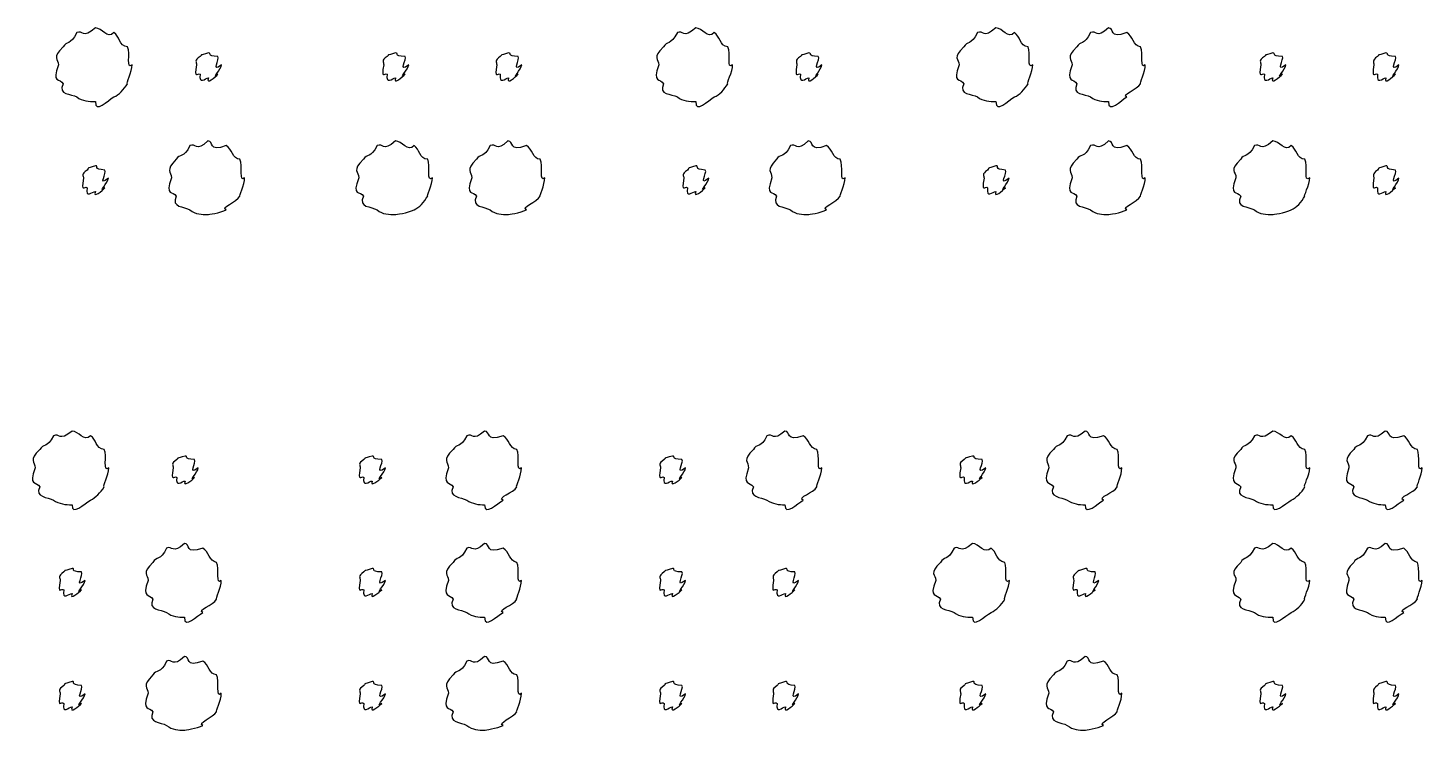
# Model space of a CAD drawing. Header units: millimetres. Extents: x -178 to -32, y 41 to 266.
# Drawn here: x -44.96 to -32.04, y 177.4 to 183.91 of the extents above; entities that cross this region are included whole.
import ezdxf

# ---------------------------------------------------------------- set-up
doc = ezdxf.new("R2010")
doc.units = ezdxf.units.MM
doc.layers.get('0').update_dxf_attribs({"linetype": 'CONTINUOUS'})

msp = doc.modelspace()

# ---------------------------------------------------------------- linework, layer by layer
at = {"color": 0}
for p, q in [((-44.3364, 183.908), (-44.3364, 183.908)), ((-38.772, 183.908), (-38.772, 183.908)), ((-35.9897, 183.908), (-35.9897, 183.908)), ((-34.948, 183.908), (-34.948, 183.908)), ((-43.2894, 183.676), (-43.2894, 183.676)), ((-41.5544, 183.676), (-41.5544, 183.676)), ((-40.507, 183.676), (-40.507, 183.676)), ((-37.7246, 183.676), (-37.7246, 183.676)), ((-33.4239, 183.676), (-33.4239, 183.676)), ((-32.3766, 183.676), (-32.3766, 183.676)), ((-43.2947, 182.86), (-43.2947, 182.86)), ((-41.5544, 182.86), (-41.5544, 182.86)), ((-40.5126, 182.86), (-40.5126, 182.86)), ((-37.7303, 182.86), (-37.7303, 182.86)), ((-34.948, 182.86), (-34.948, 182.86)), ((-33.4239, 182.86), (-33.4239, 182.86)), ((-44.3364, 182.629), (-44.3364, 182.629)), ((-38.772, 182.629), (-38.772, 182.629)), ((-35.9897, 182.629), (-35.9897, 182.629)), ((-32.3766, 182.629), (-32.3766, 182.629)), ((-44.553, 180.169), (-44.553, 180.169)), ((-40.7289, 180.169), (-40.7289, 180.169)), ((-37.9465, 180.169), (-37.9465, 180.169)), ((-35.1644, 180.169), (-35.1644, 180.169)), ((-33.4239, 180.169), (-33.4239, 180.169)), ((-32.3821, 180.169), (-32.3821, 180.169)), ((-43.5056, 179.937), (-43.5056, 179.937)), ((-41.7707, 179.937), (-41.7707, 179.937)), ((-38.9883, 179.937), (-38.9883, 179.937)), ((-36.2063, 179.937), (-36.2063, 179.937)), ((-43.5113, 179.127), (-43.5113, 179.127)), ((-40.7289, 179.127), (-40.7289, 179.127)), ((-36.2063, 179.127), (-36.2063, 179.127)), ((-33.4239, 179.127), (-33.4239, 179.127)), ((-32.3821, 179.127), (-32.3821, 179.127)), ((-44.553, 178.895), (-44.553, 178.895)), ((-41.7707, 178.895), (-41.7707, 178.895)), ((-38.9883, 178.895), (-38.9883, 178.895)), ((-37.9413, 178.895), (-37.9413, 178.895)), ((-35.1588, 178.895), (-35.1588, 178.895)), ((-43.5113, 178.08), (-43.5113, 178.08)), ((-40.7289, 178.08), (-40.7289, 178.08)), ((-35.1644, 178.08), (-35.1644, 178.08)), ((-44.553, 177.848), (-44.553, 177.848)), ((-41.7707, 177.848), (-41.7707, 177.848)), ((-38.9883, 177.848), (-38.9883, 177.848)), ((-37.9413, 177.848), (-37.9413, 177.848)), ((-36.2063, 177.848), (-36.2063, 177.848)), ((-33.4239, 177.848), (-33.4239, 177.848)), ((-32.3766, 177.848), (-32.3766, 177.848))]:
    msp.add_line(p, q, dxfattribs=at)
for points in [[(-44.3364, 183.908), (-44.4592, 183.8), (-44.4525, 183.892), (-44.5075, 183.864)], [(-44.1657, 183.864), (-44.2235, 183.8), (-44.2771, 183.908), (-44.3364, 183.908)], [(-38.772, 183.908), (-38.8948, 183.8), (-38.8878, 183.892), (-38.9428, 183.864)], [(-38.6013, 183.864), (-38.6592, 183.8), (-38.7128, 183.908), (-38.772, 183.908)], [(-35.9897, 183.908), (-36.1124, 183.8), (-36.1054, 183.892), (-36.1608, 183.864)], [(-35.8189, 183.864), (-35.8768, 183.8), (-35.9304, 183.908), (-35.9897, 183.908)], [(-34.948, 183.908), (-35.061, 183.8), (-35.0582, 183.892), (-35.1133, 183.864)], [(-34.7771, 183.864), (-34.948, 183.8), (-34.8887, 183.908), (-34.948, 183.908)], [(-44.5075, 183.864), (-44.5696, 183.742), (-44.6038, 183.789), (-44.6342, 183.731)], [(-44.039, 183.731), (-44.1173, 183.742), (-44.1134, 183.833), (-44.1657, 183.864)], [(-38.9428, 183.864), (-39.0049, 183.742), (-39.0394, 183.789), (-39.0698, 183.731)], [(-38.4743, 183.731), (-38.553, 183.742), (-38.5487, 183.833), (-38.6013, 183.864)], [(-36.1608, 183.864), (-36.2225, 183.742), (-36.2571, 183.789), (-36.2874, 183.731)], [(-35.6923, 183.731), (-35.7706, 183.742), (-35.7664, 183.833), (-35.8189, 183.864)], [(-35.1133, 183.864), (-35.1712, 183.742), (-35.2098, 183.789), (-35.2401, 183.731)], [(-34.6503, 183.731), (-34.7192, 183.742), (-34.722, 183.833), (-34.7771, 183.864)], [(-44.6342, 183.731), (-44.746, 183.628), (-44.6782, 183.621), (-44.6782, 183.566)], [(-43.9949, 183.566), (-44.0556, 183.511), (-44.0087, 183.676), (-44.039, 183.731)], [(-43.3663, 183.643), (-43.4231, 183.601), (-43.3994, 183.595), (-43.3994, 183.566)], [(-43.2894, 183.676), (-43.379, 183.646), (-43.3444, 183.665), (-43.3663, 183.643)], [(-43.2012, 183.643), (-43.3126, 183.646), (-43.252, 183.676), (-43.2894, 183.676)], [(-43.168, 183.566), (-43.2685, 183.484), (-43.1789, 183.621), (-43.2012, 183.643)], [(-41.6313, 183.643), (-41.692, 183.601), (-41.6645, 183.595), (-41.6645, 183.566)], [(-41.5544, 183.676), (-41.6479, 183.646), (-41.6094, 183.665), (-41.6313, 183.643)], [(-41.4662, 183.643), (-41.5819, 183.646), (-41.517, 183.676), (-41.5544, 183.676)], [(-41.433, 183.566), (-41.5378, 183.484), (-41.444, 183.621), (-41.4662, 183.643)], [(-40.5843, 183.643), (-40.6407, 183.601), (-40.6171, 183.595), (-40.6171, 183.566)], [(-40.507, 183.676), (-40.5966, 183.646), (-40.562, 183.665), (-40.5843, 183.643)], [(-40.4188, 183.643), (-40.5303, 183.646), (-40.47, 183.676), (-40.507, 183.676)], [(-40.3856, 183.566), (-40.4862, 183.484), (-40.3966, 183.621), (-40.4188, 183.643)], [(-39.0698, 183.731), (-39.1813, 183.628), (-39.1139, 183.621), (-39.1139, 183.566)], [(-38.4302, 183.566), (-38.4909, 183.511), (-38.444, 183.676), (-38.4743, 183.731)], [(-37.8019, 183.643), (-37.8583, 183.601), (-37.8351, 183.595), (-37.8351, 183.566)], [(-37.7246, 183.676), (-37.8143, 183.646), (-37.78, 183.665), (-37.8019, 183.643)], [(-37.6364, 183.643), (-37.7483, 183.646), (-37.6876, 183.676), (-37.7246, 183.676)], [(-37.6036, 183.566), (-37.7042, 183.484), (-37.6146, 183.621), (-37.6364, 183.643)], [(-36.2874, 183.731), (-36.3989, 183.628), (-36.3315, 183.621), (-36.3315, 183.566)], [(-35.6482, 183.566), (-35.7085, 183.511), (-35.662, 183.676), (-35.6923, 183.731)], [(-35.2401, 183.731), (-35.3476, 183.628), (-35.2841, 183.621), (-35.2841, 183.566)], [(-34.6062, 183.566), (-34.6614, 183.511), (-34.62, 183.676), (-34.6503, 183.731)], [(-33.501, 183.643), (-33.5617, 183.601), (-33.5341, 183.595), (-33.5341, 183.566)], [(-33.4239, 183.676), (-33.5176, 183.646), (-33.479, 183.665), (-33.501, 183.643)], [(-33.3357, 183.643), (-33.4514, 183.646), (-33.3867, 183.676), (-33.4239, 183.676)], [(-33.3026, 183.566), (-33.4073, 183.484), (-33.3137, 183.621), (-33.3357, 183.643)], [(-32.4538, 183.643), (-32.5102, 183.601), (-32.4868, 183.595), (-32.4868, 183.566)], [(-32.3766, 183.676), (-32.4661, 183.646), (-32.4317, 183.665), (-32.4538, 183.643)], [(-32.2884, 183.643), (-32.4, 183.646), (-32.3394, 183.676), (-32.3766, 183.676)], [(-32.2553, 183.566), (-32.3559, 183.484), (-32.2663, 183.621), (-32.2884, 183.643)], [(-44.6782, 183.566), (-44.746, 183.392), (-44.6631, 183.444), (-44.6342, 183.389)], [(-44.039, 183.389), (-44.0556, 183.392), (-43.9949, 183.502), (-43.9949, 183.566)], [(-43.3994, 183.566), (-43.4231, 183.418), (-43.3885, 183.499), (-43.3663, 183.478)], [(-43.2012, 183.478), (-43.2685, 183.418), (-43.168, 183.528), (-43.168, 183.566)], [(-41.6645, 183.566), (-41.692, 183.418), (-41.6535, 183.499), (-41.6313, 183.478)], [(-41.4662, 183.478), (-41.5378, 183.418), (-41.433, 183.528), (-41.433, 183.566)], [(-40.6171, 183.566), (-40.6407, 183.418), (-40.6061, 183.499), (-40.5843, 183.478)], [(-40.4188, 183.478), (-40.4862, 183.418), (-40.3856, 183.528), (-40.3856, 183.566)], [(-39.1139, 183.566), (-39.1813, 183.392), (-39.0987, 183.444), (-39.0698, 183.389)], [(-38.4743, 183.389), (-38.4909, 183.392), (-38.4302, 183.502), (-38.4302, 183.566)], [(-37.8351, 183.566), (-37.8583, 183.418), (-37.8241, 183.499), (-37.8019, 183.478)], [(-37.6364, 183.478), (-37.7042, 183.418), (-37.6036, 183.528), (-37.6036, 183.566)], [(-36.3315, 183.566), (-36.3989, 183.392), (-36.3164, 183.444), (-36.2874, 183.389)], [(-35.6923, 183.389), (-35.7085, 183.392), (-35.6482, 183.502), (-35.6482, 183.566)], [(-35.2841, 183.566), (-35.3476, 183.392), (-35.2691, 183.444), (-35.2401, 183.389)], [(-34.6503, 183.389), (-34.6614, 183.392), (-34.6062, 183.502), (-34.6062, 183.566)], [(-33.5341, 183.566), (-33.5617, 183.418), (-33.5231, 183.499), (-33.501, 183.478)], [(-33.3357, 183.478), (-33.4073, 183.418), (-33.3026, 183.528), (-33.3026, 183.566)], [(-32.4868, 183.566), (-32.5102, 183.418), (-32.4758, 183.499), (-32.4538, 183.478)], [(-32.2884, 183.478), (-32.3559, 183.418), (-32.2553, 183.528), (-32.2553, 183.566)], [(-44.6342, 183.389), (-44.6867, 183.286), (-44.5625, 183.297), (-44.5075, 183.268)], [(-44.1657, 183.268), (-44.1173, 183.286), (-44.0718, 183.337), (-44.039, 183.389)], [(-43.3663, 183.478), (-43.379, 183.374), (-43.3183, 183.444), (-43.2894, 183.444)], [(-43.2894, 183.444), (-43.3126, 183.374), (-43.223, 183.455), (-43.2012, 183.478)], [(-41.6313, 183.478), (-41.6479, 183.374), (-41.5833, 183.444), (-41.5544, 183.444)], [(-41.5544, 183.444), (-41.5819, 183.374), (-41.4881, 183.455), (-41.4662, 183.478)], [(-40.5843, 183.478), (-40.5966, 183.374), (-40.5359, 183.444), (-40.507, 183.444)], [(-40.507, 183.444), (-40.5303, 183.374), (-40.4407, 183.455), (-40.4188, 183.478)], [(-39.0698, 183.389), (-39.122, 183.286), (-38.9982, 183.297), (-38.9428, 183.268)], [(-38.6013, 183.268), (-38.553, 183.286), (-38.5075, 183.337), (-38.4743, 183.389)], [(-37.8019, 183.478), (-37.8143, 183.374), (-37.7536, 183.444), (-37.7246, 183.444)], [(-37.7246, 183.444), (-37.7483, 183.374), (-37.6587, 183.455), (-37.6364, 183.478)], [(-36.2874, 183.389), (-36.3396, 183.286), (-36.2158, 183.297), (-36.1608, 183.268)], [(-35.8189, 183.268), (-35.7706, 183.286), (-35.7251, 183.337), (-35.6923, 183.389)], [(-35.2401, 183.389), (-35.2898, 183.286), (-35.1685, 183.297), (-35.1133, 183.268)], [(-34.7771, 183.268), (-34.8378, 183.286), (-34.6793, 183.337), (-34.6503, 183.389)], [(-33.501, 183.478), (-33.5176, 183.374), (-33.4528, 183.444), (-33.4239, 183.444)], [(-33.4239, 183.444), (-33.4514, 183.374), (-33.3578, 183.455), (-33.3357, 183.478)], [(-32.4538, 183.478), (-32.4661, 183.374), (-32.4055, 183.444), (-32.3766, 183.444)], [(-32.3766, 183.444), (-32.4, 183.374), (-32.3104, 183.455), (-32.2884, 183.478)], [(-44.5075, 183.268), (-44.4592, 183.227), (-44.3946, 183.224), (-44.3364, 183.224)], [(-44.3364, 183.224), (-44.3421, 183.11), (-44.2207, 183.238), (-44.1657, 183.268)], [(-38.9428, 183.268), (-38.8948, 183.227), (-38.8299, 183.224), (-38.772, 183.224)], [(-38.772, 183.224), (-38.7777, 183.11), (-38.6563, 183.238), (-38.6013, 183.268)], [(-36.1608, 183.268), (-36.1124, 183.227), (-36.0475, 183.224), (-35.9897, 183.224)], [(-35.9897, 183.224), (-35.9953, 183.11), (-35.874, 183.238), (-35.8189, 183.268)], [(-35.1133, 183.268), (-35.061, 183.227), (-35.0031, 183.224), (-34.948, 183.224)], [(-34.948, 183.224), (-34.948, 183.11), (-34.8323, 183.238), (-34.7771, 183.268)], [(-43.2947, 182.86), (-43.4079, 182.75), (-43.4051, 182.845), (-43.4601, 182.816)], [(-43.1239, 182.816), (-43.2947, 182.75), (-43.2354, 182.86), (-43.2947, 182.86)], [(-41.5544, 182.86), (-41.6768, 182.75), (-41.6701, 182.845), (-41.7251, 182.816)], [(-41.3833, 182.816), (-41.4412, 182.75), (-41.4951, 182.86), (-41.5544, 182.86)], [(-40.5126, 182.86), (-40.6255, 182.75), (-40.6227, 182.845), (-40.6777, 182.816)], [(-40.3415, 182.816), (-40.5126, 182.75), (-40.4534, 182.86), (-40.5126, 182.86)], [(-37.7303, 182.86), (-37.8432, 182.75), (-37.8404, 182.845), (-37.8957, 182.816)], [(-37.5595, 182.816), (-37.7303, 182.75), (-37.671, 182.86), (-37.7303, 182.86)], [(-34.948, 182.86), (-35.061, 182.75), (-35.0582, 182.845), (-35.1133, 182.816)], [(-34.7771, 182.816), (-34.948, 182.75), (-34.8887, 182.86), (-34.948, 182.86)], [(-33.4239, 182.86), (-33.5465, 182.75), (-33.5396, 182.845), (-33.5947, 182.816)], [(-33.253, 182.816), (-33.3109, 182.75), (-33.3646, 182.86), (-33.4239, 182.86)], [(-43.4601, 182.816), (-43.518, 182.691), (-43.5568, 182.745), (-43.5868, 182.689)], [(-42.9973, 182.689), (-43.0661, 182.691), (-43.0689, 182.786), (-43.1239, 182.816)], [(-41.7251, 182.816), (-41.7872, 182.691), (-41.8218, 182.745), (-41.8518, 182.689)], [(-41.2567, 182.689), (-41.3353, 182.691), (-41.3311, 182.786), (-41.3833, 182.816)], [(-40.6777, 182.816), (-40.7356, 182.691), (-40.7744, 182.745), (-40.8047, 182.689)], [(-40.2149, 182.689), (-40.2837, 182.691), (-40.2865, 182.786), (-40.3415, 182.816)], [(-37.8957, 182.816), (-37.9536, 182.691), (-37.9921, 182.745), (-38.0224, 182.689)], [(-37.4325, 182.689), (-37.5013, 182.691), (-37.5042, 182.786), (-37.5595, 182.816)], [(-35.1133, 182.816), (-35.1712, 182.691), (-35.2098, 182.745), (-35.2401, 182.689)], [(-34.6503, 182.689), (-34.7192, 182.691), (-34.722, 182.786), (-34.7771, 182.816)], [(-33.5947, 182.816), (-33.6568, 182.691), (-33.6912, 182.745), (-33.7215, 182.689)], [(-33.1262, 182.689), (-33.2048, 182.691), (-33.2007, 182.786), (-33.253, 182.816)], [(-44.4137, 182.59), (-44.4743, 182.547), (-44.4468, 182.542), (-44.4468, 182.513)], [(-44.3364, 182.629), (-44.4302, 182.596), (-44.3918, 182.615), (-44.4137, 182.59)], [(-44.2482, 182.59), (-44.3643, 182.596), (-44.2994, 182.629), (-44.3364, 182.629)], [(-44.2154, 182.513), (-44.3202, 182.43), (-44.2263, 182.568), (-44.2482, 182.59)], [(-43.5868, 182.689), (-43.6944, 182.581), (-43.6309, 182.576), (-43.6309, 182.518)], [(-42.9532, 182.518), (-43.0082, 182.463), (-42.9669, 182.634), (-42.9973, 182.689)], [(-41.8518, 182.689), (-41.9636, 182.581), (-41.8959, 182.576), (-41.8959, 182.518)], [(-41.2126, 182.518), (-41.2732, 182.463), (-41.2263, 182.634), (-41.2567, 182.689)], [(-40.8047, 182.689), (-40.912, 182.581), (-40.8488, 182.576), (-40.8488, 182.518)], [(-40.1708, 182.518), (-40.2258, 182.463), (-40.1846, 182.634), (-40.2149, 182.689)], [(-38.8493, 182.59), (-38.91, 182.547), (-38.8825, 182.542), (-38.8825, 182.513)], [(-38.772, 182.629), (-38.8659, 182.596), (-38.8271, 182.615), (-38.8493, 182.59)], [(-38.6838, 182.59), (-38.7996, 182.596), (-38.735, 182.629), (-38.772, 182.629)], [(-38.6507, 182.513), (-38.7555, 182.43), (-38.662, 182.568), (-38.6838, 182.59)], [(-38.0224, 182.689), (-38.13, 182.581), (-38.0665, 182.576), (-38.0665, 182.518)], [(-37.3884, 182.518), (-37.4435, 182.463), (-37.4022, 182.634), (-37.4325, 182.689)], [(-36.0669, 182.59), (-36.1276, 182.547), (-36.1001, 182.542), (-36.1001, 182.513)], [(-35.9897, 182.629), (-36.0835, 182.596), (-36.0451, 182.615), (-36.0669, 182.59)], [(-35.9015, 182.59), (-36.0172, 182.596), (-35.9526, 182.629), (-35.9897, 182.629)], [(-35.8687, 182.513), (-35.9731, 182.43), (-35.8796, 182.568), (-35.9015, 182.59)], [(-35.2401, 182.689), (-35.3476, 182.581), (-35.2841, 182.576), (-35.2841, 182.518)], [(-34.6062, 182.518), (-34.6614, 182.463), (-34.62, 182.634), (-34.6503, 182.689)], [(-33.7215, 182.689), (-33.8332, 182.581), (-33.7656, 182.576), (-33.7656, 182.518)], [(-33.0821, 182.518), (-33.1428, 182.463), (-33.0959, 182.634), (-33.1262, 182.689)], [(-32.4538, 182.59), (-32.5102, 182.547), (-32.4868, 182.542), (-32.4868, 182.513)], [(-32.3766, 182.629), (-32.4661, 182.596), (-32.4317, 182.615), (-32.4538, 182.59)], [(-32.2884, 182.59), (-32.4, 182.596), (-32.3394, 182.629), (-32.3766, 182.629)], [(-32.2553, 182.513), (-32.3559, 182.43), (-32.2663, 182.568), (-32.2884, 182.59)], [(-44.4468, 182.513), (-44.4743, 182.367), (-44.4359, 182.45), (-44.4137, 182.425)], [(-44.2482, 182.425), (-44.3202, 182.367), (-44.2154, 182.48), (-44.2154, 182.513)], [(-43.6309, 182.518), (-43.6944, 182.342), (-43.6157, 182.398), (-43.5868, 182.348)], [(-42.9973, 182.348), (-43.0082, 182.342), (-42.9532, 182.455), (-42.9532, 182.518)], [(-41.8959, 182.518), (-41.9636, 182.342), (-41.8811, 182.398), (-41.8518, 182.348)], [(-41.2567, 182.348), (-41.2732, 182.342), (-41.2126, 182.455), (-41.2126, 182.518)], [(-40.8488, 182.518), (-40.912, 182.342), (-40.8337, 182.398), (-40.8047, 182.348)], [(-40.2149, 182.348), (-40.2258, 182.342), (-40.1708, 182.455), (-40.1708, 182.518)], [(-38.8825, 182.513), (-38.91, 182.367), (-38.8712, 182.45), (-38.8493, 182.425)], [(-38.6838, 182.425), (-38.7555, 182.367), (-38.6507, 182.48), (-38.6507, 182.513)], [(-38.0665, 182.518), (-38.13, 182.342), (-38.0513, 182.398), (-38.0224, 182.348)], [(-37.4325, 182.348), (-37.4435, 182.342), (-37.3884, 182.455), (-37.3884, 182.518)], [(-36.1001, 182.513), (-36.1276, 182.367), (-36.0892, 182.45), (-36.0669, 182.425)], [(-35.9015, 182.425), (-35.9731, 182.367), (-35.8687, 182.48), (-35.8687, 182.513)], [(-35.2841, 182.518), (-35.3476, 182.342), (-35.2691, 182.398), (-35.2401, 182.348)], [(-34.6503, 182.348), (-34.6614, 182.342), (-34.6062, 182.455), (-34.6062, 182.518)], [(-33.7656, 182.518), (-33.8332, 182.342), (-33.7505, 182.398), (-33.7215, 182.348)], [(-33.1262, 182.348), (-33.1428, 182.342), (-33.0821, 182.455), (-33.0821, 182.518)], [(-32.4868, 182.513), (-32.5102, 182.367), (-32.4758, 182.45), (-32.4538, 182.425)], [(-32.2884, 182.425), (-32.3559, 182.367), (-32.2553, 182.48), (-32.2553, 182.513)], [(-44.4137, 182.425), (-44.4302, 182.32), (-44.3653, 182.392), (-44.3364, 182.392)], [(-44.3364, 182.392), (-44.3643, 182.32), (-44.2704, 182.403), (-44.2482, 182.425)], [(-43.5868, 182.348), (-43.6365, 182.239), (-43.5151, 182.254), (-43.4601, 182.221)], [(-43.1239, 182.221), (-43.1846, 182.239), (-43.0262, 182.295), (-42.9973, 182.348)], [(-41.8518, 182.348), (-41.9044, 182.239), (-41.7802, 182.254), (-41.7251, 182.221)], [(-41.3833, 182.221), (-41.3353, 182.239), (-41.2898, 182.295), (-41.2567, 182.348)], [(-40.8047, 182.348), (-40.8541, 182.239), (-40.7331, 182.254), (-40.6777, 182.221)], [(-40.3415, 182.221), (-40.4022, 182.239), (-40.2438, 182.295), (-40.2149, 182.348)], [(-38.8493, 182.425), (-38.8659, 182.32), (-38.801, 182.392), (-38.772, 182.392)], [(-38.772, 182.392), (-38.7996, 182.32), (-38.7061, 182.403), (-38.6838, 182.425)], [(-38.0224, 182.348), (-38.0721, 182.239), (-37.9508, 182.254), (-37.8957, 182.221)], [(-37.5595, 182.221), (-37.6199, 182.239), (-37.4615, 182.295), (-37.4325, 182.348)], [(-36.0669, 182.425), (-36.0835, 182.32), (-36.0186, 182.392), (-35.9897, 182.392)], [(-35.9897, 182.392), (-36.0172, 182.32), (-35.9237, 182.403), (-35.9015, 182.425)], [(-35.2401, 182.348), (-35.2898, 182.239), (-35.1685, 182.254), (-35.1133, 182.221)], [(-34.7771, 182.221), (-34.8378, 182.239), (-34.6793, 182.295), (-34.6503, 182.348)], [(-33.7215, 182.348), (-33.7739, 182.239), (-33.6499, 182.254), (-33.5947, 182.221)], [(-33.253, 182.221), (-33.2048, 182.239), (-33.1593, 182.295), (-33.1262, 182.348)], [(-32.4538, 182.425), (-32.4661, 182.32), (-32.4055, 182.392), (-32.3766, 182.392)], [(-32.3766, 182.392), (-32.4, 182.32), (-32.3104, 182.403), (-32.2884, 182.425)], [(-43.4601, 182.221), (-43.4079, 182.177), (-43.35, 182.177), (-43.2947, 182.177)], [(-43.2947, 182.177), (-43.2947, 182.177), (-43.1789, 182.19), (-43.1239, 182.221)], [(-41.7251, 182.221), (-41.6768, 182.177), (-41.6123, 182.177), (-41.5544, 182.177)], [(-41.5544, 182.177), (-41.5597, 182.177), (-41.4387, 182.19), (-41.3833, 182.221)], [(-40.6777, 182.221), (-40.6255, 182.177), (-40.5677, 182.177), (-40.5126, 182.177)], [(-40.5126, 182.177), (-40.5126, 182.177), (-40.3966, 182.19), (-40.3415, 182.221)], [(-37.8957, 182.221), (-37.8432, 182.177), (-37.7853, 182.177), (-37.7303, 182.177)], [(-37.7303, 182.177), (-37.7303, 182.177), (-37.6146, 182.19), (-37.5595, 182.221)], [(-35.1133, 182.221), (-35.061, 182.177), (-35.0031, 182.177), (-34.948, 182.177)], [(-34.948, 182.177), (-34.948, 182.177), (-34.8323, 182.19), (-34.7771, 182.221)], [(-33.5947, 182.221), (-33.5465, 182.177), (-33.4818, 182.177), (-33.4239, 182.177)], [(-33.4239, 182.177), (-33.4294, 182.177), (-33.3081, 182.19), (-33.253, 182.221)], [(-44.553, 180.169), (-44.6754, 180.067), (-44.6687, 180.154), (-44.7238, 180.125)], [(-44.3819, 180.125), (-44.4398, 180.067), (-44.4937, 180.169), (-44.553, 180.169)], [(-40.7289, 180.169), (-40.8418, 180.067), (-40.839, 180.154), (-40.8944, 180.125)], [(-40.5582, 180.125), (-40.7289, 180.067), (-40.6696, 180.169), (-40.7289, 180.169)], [(-37.9465, 180.169), (-38.0594, 180.067), (-38.057, 180.154), (-38.112, 180.125)], [(-37.7758, 180.125), (-37.9465, 180.067), (-37.8873, 180.169), (-37.9465, 180.169)], [(-35.1644, 180.169), (-35.2774, 180.067), (-35.2746, 180.154), (-35.3296, 180.125)], [(-34.9935, 180.125), (-35.1644, 180.067), (-35.1051, 180.169), (-35.1644, 180.169)], [(-33.4239, 180.169), (-33.5465, 180.067), (-33.5396, 180.154), (-33.5947, 180.125)], [(-33.253, 180.125), (-33.3109, 180.067), (-33.3646, 180.169), (-33.4239, 180.169)], [(-32.3821, 180.169), (-32.4951, 180.067), (-32.4923, 180.154), (-32.5475, 180.125)], [(-32.2112, 180.125), (-32.3821, 180.067), (-32.3228, 180.169), (-32.3821, 180.169)], [(-44.7238, 180.125), (-44.7858, 180.009), (-44.8204, 180.053), (-44.8504, 179.998)], [(-44.2553, 179.998), (-44.3339, 180.009), (-44.3297, 180.094), (-44.3819, 180.125)], [(-40.8944, 180.125), (-40.9522, 180.009), (-40.9907, 180.053), (-41.021, 179.998)], [(-40.4312, 179.998), (-40.4999, 180.009), (-40.5028, 180.094), (-40.5582, 180.125)], [(-38.112, 180.125), (-38.1698, 180.009), (-38.2083, 180.053), (-38.2386, 179.998)], [(-37.6488, 179.998), (-37.7179, 180.009), (-37.7208, 180.094), (-37.7758, 180.125)], [(-35.3296, 180.125), (-35.3875, 180.009), (-35.4263, 180.053), (-35.4566, 179.998)], [(-34.8667, 179.998), (-34.9356, 180.009), (-34.9383, 180.094), (-34.9935, 180.125)], [(-33.5947, 180.125), (-33.6568, 180.009), (-33.6912, 180.053), (-33.7215, 179.998)], [(-33.1262, 179.998), (-33.2048, 180.009), (-33.2007, 180.094), (-33.253, 180.125)], [(-32.5475, 180.125), (-32.6053, 180.009), (-32.6439, 180.053), (-32.6742, 179.998)], [(-32.0844, 179.998), (-32.1533, 180.009), (-32.1561, 180.094), (-32.2112, 180.125)], [(-44.8504, 179.998), (-44.9622, 179.899), (-44.8945, 179.885), (-44.8945, 179.827)], [(-44.2112, 179.827), (-44.2718, 179.78), (-44.2249, 179.943), (-44.2553, 179.998)], [(-43.5829, 179.904), (-43.6393, 179.868), (-43.6157, 179.856), (-43.6157, 179.827)], [(-43.5056, 179.937), (-43.5952, 179.912), (-43.5606, 179.926), (-43.5829, 179.904)], [(-43.4174, 179.904), (-43.5289, 179.912), (-43.4686, 179.937), (-43.5056, 179.937)], [(-43.3843, 179.827), (-43.4848, 179.751), (-43.3952, 179.882), (-43.4174, 179.904)], [(-41.8479, 179.904), (-41.9086, 179.868), (-41.8811, 179.856), (-41.8811, 179.827)], [(-41.7707, 179.937), (-41.8645, 179.912), (-41.8257, 179.926), (-41.8479, 179.904)], [(-41.6825, 179.904), (-41.7982, 179.912), (-41.7336, 179.937), (-41.7707, 179.937)], [(-41.6493, 179.827), (-41.7541, 179.751), (-41.6606, 179.882), (-41.6825, 179.904)], [(-41.021, 179.998), (-41.1286, 179.899), (-41.0651, 179.885), (-41.0651, 179.827)], [(-40.3871, 179.827), (-40.4421, 179.78), (-40.4008, 179.943), (-40.4312, 179.998)], [(-39.0656, 179.904), (-39.1262, 179.868), (-39.0987, 179.856), (-39.0987, 179.827)], [(-38.9883, 179.937), (-39.0821, 179.912), (-39.0437, 179.926), (-39.0656, 179.904)], [(-38.9001, 179.904), (-39.0158, 179.912), (-38.9513, 179.937), (-38.9883, 179.937)], [(-38.8673, 179.827), (-38.9717, 179.751), (-38.8782, 179.882), (-38.9001, 179.904)], [(-38.2386, 179.998), (-38.3462, 179.899), (-38.2827, 179.885), (-38.2827, 179.827)], [(-37.6047, 179.827), (-37.6601, 179.78), (-37.6185, 179.943), (-37.6488, 179.998)], [(-36.2832, 179.904), (-36.3439, 179.868), (-36.3164, 179.856), (-36.3164, 179.827)], [(-36.2063, 179.937), (-36.2998, 179.912), (-36.2613, 179.926), (-36.2832, 179.904)], [(-36.1181, 179.904), (-36.2338, 179.912), (-36.1689, 179.937), (-36.2063, 179.937)], [(-36.0849, 179.827), (-36.1897, 179.751), (-36.0959, 179.882), (-36.1181, 179.904)], [(-35.4566, 179.998), (-35.5639, 179.899), (-35.5007, 179.885), (-35.5007, 179.827)], [(-34.8226, 179.827), (-34.8777, 179.78), (-34.8364, 179.943), (-34.8667, 179.998)], [(-33.7215, 179.998), (-33.8332, 179.899), (-33.7656, 179.885), (-33.7656, 179.827)], [(-33.0821, 179.827), (-33.1428, 179.78), (-33.0959, 179.943), (-33.1262, 179.998)], [(-32.6742, 179.998), (-32.7817, 179.899), (-32.7183, 179.885), (-32.7183, 179.827)], [(-32.0403, 179.827), (-32.0954, 179.78), (-32.0541, 179.943), (-32.0844, 179.998)], [(-44.8945, 179.827), (-44.9622, 179.659), (-44.8797, 179.706), (-44.8504, 179.651)], [(-44.2553, 179.651), (-44.2718, 179.659), (-44.2112, 179.764), (-44.2112, 179.827)], [(-43.6157, 179.827), (-43.6393, 179.685), (-43.6047, 179.761), (-43.5829, 179.739)], [(-43.4174, 179.739), (-43.4848, 179.685), (-43.3843, 179.79), (-43.3843, 179.827)], [(-41.8811, 179.827), (-41.9086, 179.685), (-41.8698, 179.761), (-41.8479, 179.739)], [(-41.6825, 179.739), (-41.7541, 179.685), (-41.6493, 179.79), (-41.6493, 179.827)], [(-41.0651, 179.827), (-41.1286, 179.659), (-41.0499, 179.706), (-41.021, 179.651)], [(-40.4312, 179.651), (-40.4421, 179.659), (-40.3871, 179.764), (-40.3871, 179.827)], [(-39.0987, 179.827), (-39.1262, 179.685), (-39.0878, 179.761), (-39.0656, 179.739)], [(-38.9001, 179.739), (-38.9717, 179.685), (-38.8673, 179.79), (-38.8673, 179.827)], [(-38.2827, 179.827), (-38.3462, 179.659), (-38.2676, 179.706), (-38.2386, 179.651)], [(-37.6488, 179.651), (-37.6601, 179.659), (-37.6047, 179.764), (-37.6047, 179.827)], [(-36.3164, 179.827), (-36.3439, 179.685), (-36.3054, 179.761), (-36.2832, 179.739)], [(-36.1181, 179.739), (-36.1897, 179.685), (-36.0849, 179.79), (-36.0849, 179.827)], [(-35.5007, 179.827), (-35.5639, 179.659), (-35.4856, 179.706), (-35.4566, 179.651)], [(-34.8667, 179.651), (-34.8777, 179.659), (-34.8226, 179.764), (-34.8226, 179.827)], [(-33.7656, 179.827), (-33.8332, 179.659), (-33.7505, 179.706), (-33.7215, 179.651)], [(-33.1262, 179.651), (-33.1428, 179.659), (-33.0821, 179.764), (-33.0821, 179.827)], [(-32.7183, 179.827), (-32.7817, 179.659), (-32.7032, 179.706), (-32.6742, 179.651)], [(-32.0844, 179.651), (-32.0954, 179.659), (-32.0403, 179.764), (-32.0403, 179.827)], [(-44.8504, 179.651), (-44.903, 179.553), (-44.7788, 179.558), (-44.7238, 179.529)], [(-44.3819, 179.529), (-44.3339, 179.553), (-44.2884, 179.598), (-44.2553, 179.651)], [(-43.5829, 179.739), (-43.5952, 179.641), (-43.5345, 179.706), (-43.5056, 179.706)], [(-43.5056, 179.706), (-43.5289, 179.641), (-43.4393, 179.717), (-43.4174, 179.739)], [(-41.8479, 179.739), (-41.8645, 179.641), (-41.7996, 179.706), (-41.7707, 179.706)], [(-41.7707, 179.706), (-41.7982, 179.641), (-41.7047, 179.717), (-41.6825, 179.739)], [(-41.021, 179.651), (-41.0707, 179.553), (-40.9494, 179.558), (-40.8944, 179.529)], [(-40.5582, 179.529), (-40.6185, 179.553), (-40.4601, 179.598), (-40.4312, 179.651)], [(-39.0656, 179.739), (-39.0821, 179.641), (-39.0172, 179.706), (-38.9883, 179.706)], [(-38.9883, 179.706), (-39.0158, 179.641), (-38.9223, 179.717), (-38.9001, 179.739)], [(-38.2386, 179.651), (-38.2884, 179.553), (-38.167, 179.558), (-38.112, 179.529)], [(-37.7758, 179.529), (-37.8365, 179.553), (-37.6777, 179.598), (-37.6488, 179.651)], [(-36.2832, 179.739), (-36.2998, 179.641), (-36.2352, 179.706), (-36.2063, 179.706)], [(-36.2063, 179.706), (-36.2338, 179.641), (-36.14, 179.717), (-36.1181, 179.739)], [(-35.4566, 179.651), (-35.506, 179.553), (-35.3847, 179.558), (-35.3296, 179.529)], [(-34.9935, 179.529), (-35.0541, 179.553), (-34.8956, 179.598), (-34.8667, 179.651)], [(-33.7215, 179.651), (-33.7739, 179.553), (-33.6499, 179.558), (-33.5947, 179.529)], [(-33.253, 179.529), (-33.2048, 179.553), (-33.1593, 179.598), (-33.1262, 179.651)], [(-32.6742, 179.651), (-32.7238, 179.553), (-32.6026, 179.558), (-32.5475, 179.529)], [(-32.2112, 179.529), (-32.2718, 179.553), (-32.1134, 179.598), (-32.0844, 179.651)], [(-44.7238, 179.529), (-44.6754, 179.494), (-44.6109, 179.485), (-44.553, 179.485)], [(-44.553, 179.485), (-44.5583, 179.377), (-44.4373, 179.499), (-44.3819, 179.529)], [(-40.8944, 179.529), (-40.8418, 179.494), (-40.7839, 179.485), (-40.7289, 179.485)], [(-40.7289, 179.485), (-40.7289, 179.377), (-40.6132, 179.499), (-40.5582, 179.529)], [(-38.112, 179.529), (-38.0594, 179.494), (-38.0016, 179.485), (-37.9465, 179.485)], [(-37.9465, 179.485), (-37.9465, 179.377), (-37.8308, 179.499), (-37.7758, 179.529)], [(-35.3296, 179.529), (-35.2774, 179.494), (-35.2195, 179.485), (-35.1644, 179.485)], [(-35.1644, 179.485), (-35.1644, 179.377), (-35.0486, 179.499), (-34.9935, 179.529)], [(-33.5947, 179.529), (-33.5465, 179.494), (-33.4818, 179.485), (-33.4239, 179.485)], [(-33.4239, 179.485), (-33.4294, 179.377), (-33.3081, 179.499), (-33.253, 179.529)], [(-32.5475, 179.529), (-32.4951, 179.494), (-32.4372, 179.485), (-32.3821, 179.485)], [(-32.3821, 179.485), (-32.3821, 179.377), (-32.2663, 179.499), (-32.2112, 179.529)], [(-43.5113, 179.127), (-43.6241, 179.02), (-43.6213, 179.112), (-43.6764, 179.083)], [(-43.3402, 179.083), (-43.5113, 179.02), (-43.452, 179.127), (-43.5113, 179.127)], [(-40.7289, 179.127), (-40.8418, 179.02), (-40.839, 179.112), (-40.8944, 179.083)], [(-40.5582, 179.083), (-40.7289, 179.02), (-40.6696, 179.127), (-40.7289, 179.127)], [(-36.2063, 179.127), (-36.3287, 179.02), (-36.322, 179.112), (-36.377, 179.083)], [(-36.0352, 179.083), (-36.093, 179.02), (-36.147, 179.127), (-36.2063, 179.127)], [(-33.4239, 179.127), (-33.5465, 179.02), (-33.5396, 179.112), (-33.5947, 179.083)], [(-33.253, 179.083), (-33.3109, 179.02), (-33.3646, 179.127), (-33.4239, 179.127)], [(-32.3821, 179.127), (-32.4951, 179.02), (-32.4923, 179.112), (-32.5475, 179.083)], [(-32.2112, 179.083), (-32.3821, 179.02), (-32.3228, 179.127), (-32.3821, 179.127)], [(-43.6764, 179.083), (-43.7342, 178.962), (-43.773, 179.009), (-43.8034, 178.951)], [(-43.2135, 178.951), (-43.2823, 178.962), (-43.2851, 179.053), (-43.3402, 179.083)], [(-40.8944, 179.083), (-40.9522, 178.962), (-40.9907, 179.009), (-41.021, 178.951)], [(-40.4312, 178.951), (-40.4999, 178.962), (-40.5028, 179.053), (-40.5582, 179.083)], [(-36.377, 179.083), (-36.4391, 178.962), (-36.4733, 179.009), (-36.5037, 178.951)], [(-35.9085, 178.951), (-35.9869, 178.962), (-35.983, 179.053), (-36.0352, 179.083)], [(-33.5947, 179.083), (-33.6568, 178.962), (-33.6912, 179.009), (-33.7215, 178.951)], [(-33.1262, 178.951), (-33.2048, 178.962), (-33.2007, 179.053), (-33.253, 179.083)], [(-32.5475, 179.083), (-32.6053, 178.962), (-32.6439, 179.009), (-32.6742, 178.951)], [(-32.0844, 178.951), (-32.1533, 178.962), (-32.1561, 179.053), (-32.2112, 179.083)], [(-44.6299, 178.863), (-44.6906, 178.821), (-44.6631, 178.814), (-44.6631, 178.785)], [(-44.553, 178.895), (-44.6465, 178.865), (-44.608, 178.884), (-44.6299, 178.863)], [(-44.4648, 178.863), (-44.5805, 178.865), (-44.5156, 178.895), (-44.553, 178.895)], [(-44.4317, 178.785), (-44.5364, 178.704), (-44.4426, 178.84), (-44.4648, 178.863)], [(-43.8034, 178.951), (-43.9106, 178.847), (-43.8475, 178.84), (-43.8475, 178.785)], [(-43.1694, 178.785), (-43.2245, 178.73), (-43.1832, 178.895), (-43.2135, 178.951)], [(-41.8479, 178.863), (-41.9086, 178.821), (-41.8811, 178.814), (-41.8811, 178.785)], [(-41.7707, 178.895), (-41.8645, 178.865), (-41.8257, 178.884), (-41.8479, 178.863)], [(-41.6825, 178.863), (-41.7982, 178.865), (-41.7336, 178.895), (-41.7707, 178.895)], [(-41.6493, 178.785), (-41.7541, 178.704), (-41.6606, 178.84), (-41.6825, 178.863)], [(-41.021, 178.951), (-41.1286, 178.847), (-41.0651, 178.84), (-41.0651, 178.785)], [(-40.3871, 178.785), (-40.4421, 178.73), (-40.4008, 178.895), (-40.4312, 178.951)], [(-39.0656, 178.863), (-39.1262, 178.821), (-39.0987, 178.814), (-39.0987, 178.785)], [(-38.9883, 178.895), (-39.0821, 178.865), (-39.0437, 178.884), (-39.0656, 178.863)], [(-38.9001, 178.863), (-39.0158, 178.865), (-38.9513, 178.895), (-38.9883, 178.895)], [(-38.8673, 178.785), (-38.9717, 178.704), (-38.8782, 178.84), (-38.9001, 178.863)], [(-38.0182, 178.863), (-38.0746, 178.821), (-38.0513, 178.814), (-38.0513, 178.785)], [(-37.9413, 178.895), (-38.0305, 178.865), (-37.9963, 178.884), (-38.0182, 178.863)], [(-37.8531, 178.863), (-37.9645, 178.865), (-37.9039, 178.895), (-37.9413, 178.895)], [(-37.8199, 178.785), (-37.9204, 178.704), (-37.8308, 178.84), (-37.8531, 178.863)], [(-36.5037, 178.951), (-36.6155, 178.847), (-36.5478, 178.84), (-36.5478, 178.785)], [(-35.8644, 178.785), (-35.9251, 178.73), (-35.8782, 178.895), (-35.9085, 178.951)], [(-35.236, 178.863), (-35.2926, 178.821), (-35.2691, 178.814), (-35.2691, 178.785)], [(-35.1588, 178.895), (-35.2484, 178.865), (-35.214, 178.884), (-35.236, 178.863)], [(-35.0706, 178.863), (-35.1822, 178.865), (-35.1216, 178.895), (-35.1588, 178.895)], [(-35.0376, 178.785), (-35.1381, 178.704), (-35.0486, 178.84), (-35.0706, 178.863)], [(-33.7215, 178.951), (-33.8332, 178.847), (-33.7656, 178.84), (-33.7656, 178.785)], [(-33.0821, 178.785), (-33.1428, 178.73), (-33.0959, 178.895), (-33.1262, 178.951)], [(-32.6742, 178.951), (-32.7817, 178.847), (-32.7183, 178.84), (-32.7183, 178.785)], [(-32.0403, 178.785), (-32.0954, 178.73), (-32.0541, 178.895), (-32.0844, 178.951)], [(-44.6631, 178.785), (-44.6906, 178.638), (-44.6521, 178.719), (-44.6299, 178.697)], [(-44.4648, 178.697), (-44.5364, 178.638), (-44.4317, 178.748), (-44.4317, 178.785)], [(-43.8475, 178.785), (-43.9106, 178.612), (-43.8323, 178.664), (-43.8034, 178.609)], [(-43.2135, 178.609), (-43.2245, 178.612), (-43.1694, 178.722), (-43.1694, 178.785)], [(-41.8811, 178.785), (-41.9086, 178.638), (-41.8698, 178.719), (-41.8479, 178.697)], [(-41.6825, 178.697), (-41.7541, 178.638), (-41.6493, 178.748), (-41.6493, 178.785)], [(-41.0651, 178.785), (-41.1286, 178.612), (-41.0499, 178.664), (-41.021, 178.609)], [(-40.4312, 178.609), (-40.4421, 178.612), (-40.3871, 178.722), (-40.3871, 178.785)], [(-39.0987, 178.785), (-39.1262, 178.638), (-39.0878, 178.719), (-39.0656, 178.697)], [(-38.9001, 178.697), (-38.9717, 178.638), (-38.8673, 178.748), (-38.8673, 178.785)], [(-38.0513, 178.785), (-38.0746, 178.638), (-38.0404, 178.719), (-38.0182, 178.697)], [(-37.8531, 178.697), (-37.9204, 178.638), (-37.8199, 178.748), (-37.8199, 178.785)], [(-36.5478, 178.785), (-36.6155, 178.612), (-36.5326, 178.664), (-36.5037, 178.609)], [(-35.9085, 178.609), (-35.9251, 178.612), (-35.8644, 178.722), (-35.8644, 178.785)], [(-35.2691, 178.785), (-35.2926, 178.638), (-35.2581, 178.719), (-35.236, 178.697)], [(-35.0706, 178.697), (-35.1381, 178.638), (-35.0376, 178.748), (-35.0376, 178.785)], [(-33.7656, 178.785), (-33.8332, 178.612), (-33.7505, 178.664), (-33.7215, 178.609)], [(-33.1262, 178.609), (-33.1428, 178.612), (-33.0821, 178.722), (-33.0821, 178.785)], [(-32.7183, 178.785), (-32.7817, 178.612), (-32.7032, 178.664), (-32.6742, 178.609)], [(-32.0844, 178.609), (-32.0954, 178.612), (-32.0403, 178.722), (-32.0403, 178.785)], [(-44.6299, 178.697), (-44.6465, 178.594), (-44.5819, 178.664), (-44.553, 178.664)], [(-44.553, 178.664), (-44.5805, 178.594), (-44.4867, 178.675), (-44.4648, 178.697)], [(-43.8034, 178.609), (-43.8527, 178.506), (-43.7317, 178.516), (-43.6764, 178.488)], [(-43.3402, 178.488), (-43.4008, 178.506), (-43.2424, 178.557), (-43.2135, 178.609)], [(-41.8479, 178.697), (-41.8645, 178.594), (-41.7996, 178.664), (-41.7707, 178.664)], [(-41.7707, 178.664), (-41.7982, 178.594), (-41.7047, 178.675), (-41.6825, 178.697)], [(-41.021, 178.609), (-41.0707, 178.506), (-40.9494, 178.516), (-40.8944, 178.488)], [(-40.5582, 178.488), (-40.6185, 178.506), (-40.4601, 178.557), (-40.4312, 178.609)], [(-39.0656, 178.697), (-39.0821, 178.594), (-39.0172, 178.664), (-38.9883, 178.664)], [(-38.9883, 178.664), (-39.0158, 178.594), (-38.9223, 178.675), (-38.9001, 178.697)], [(-38.0182, 178.697), (-38.0305, 178.594), (-37.9702, 178.664), (-37.9413, 178.664)], [(-37.9413, 178.664), (-37.9645, 178.594), (-37.8749, 178.675), (-37.8531, 178.697)], [(-36.5037, 178.609), (-36.5562, 178.506), (-36.4321, 178.516), (-36.377, 178.488)], [(-36.0352, 178.488), (-35.9869, 178.506), (-35.9417, 178.557), (-35.9085, 178.609)], [(-35.236, 178.697), (-35.2484, 178.594), (-35.1878, 178.664), (-35.1588, 178.664)], [(-35.1588, 178.664), (-35.1822, 178.594), (-35.0927, 178.675), (-35.0706, 178.697)], [(-33.7215, 178.609), (-33.7739, 178.506), (-33.6499, 178.516), (-33.5947, 178.488)], [(-33.253, 178.488), (-33.2048, 178.506), (-33.1593, 178.557), (-33.1262, 178.609)], [(-32.6742, 178.609), (-32.7238, 178.506), (-32.6026, 178.516), (-32.5475, 178.488)], [(-32.2112, 178.488), (-32.2718, 178.506), (-32.1134, 178.557), (-32.0844, 178.609)], [(-43.6764, 178.488), (-43.6241, 178.446), (-43.5663, 178.443), (-43.5113, 178.443)], [(-43.5113, 178.443), (-43.5113, 178.329), (-43.3952, 178.457), (-43.3402, 178.488)], [(-40.8944, 178.488), (-40.8418, 178.446), (-40.7839, 178.443), (-40.7289, 178.443)], [(-40.7289, 178.443), (-40.7289, 178.329), (-40.6132, 178.457), (-40.5582, 178.488)], [(-36.377, 178.488), (-36.3287, 178.446), (-36.2641, 178.443), (-36.2063, 178.443)], [(-36.2063, 178.443), (-36.2116, 178.329), (-36.0902, 178.457), (-36.0352, 178.488)], [(-33.5947, 178.488), (-33.5465, 178.446), (-33.4818, 178.443), (-33.4239, 178.443)], [(-33.4239, 178.443), (-33.4294, 178.329), (-33.3081, 178.457), (-33.253, 178.488)], [(-32.5475, 178.488), (-32.4951, 178.446), (-32.4372, 178.443), (-32.3821, 178.443)], [(-32.3821, 178.443), (-32.3821, 178.329), (-32.2663, 178.457), (-32.2112, 178.488)], [(-43.5113, 178.08), (-43.6241, 177.969), (-43.6213, 178.065), (-43.6764, 178.036)], [(-43.3402, 178.036), (-43.5113, 177.969), (-43.452, 178.08), (-43.5113, 178.08)], [(-40.7289, 178.08), (-40.8418, 177.969), (-40.839, 178.065), (-40.8944, 178.036)], [(-40.5582, 178.036), (-40.7289, 177.969), (-40.6696, 178.08), (-40.7289, 178.08)], [(-35.1644, 178.08), (-35.2774, 177.969), (-35.2746, 178.065), (-35.3296, 178.036)], [(-34.9935, 178.036), (-35.1644, 177.969), (-35.1051, 178.08), (-35.1644, 178.08)], [(-43.6764, 178.036), (-43.7342, 177.91), (-43.773, 177.964), (-43.8034, 177.909)], [(-43.2135, 177.909), (-43.2823, 177.91), (-43.2851, 178.005), (-43.3402, 178.036)], [(-40.8944, 178.036), (-40.9522, 177.91), (-40.9907, 177.964), (-41.021, 177.909)], [(-40.4312, 177.909), (-40.4999, 177.91), (-40.5028, 178.005), (-40.5582, 178.036)], [(-35.3296, 178.036), (-35.3875, 177.91), (-35.4263, 177.964), (-35.4566, 177.909)], [(-34.8667, 177.909), (-34.9356, 177.91), (-34.9383, 178.005), (-34.9935, 178.036)], [(-44.6299, 177.81), (-44.6906, 177.767), (-44.6631, 177.762), (-44.6631, 177.733)], [(-44.553, 177.848), (-44.6465, 177.815), (-44.608, 177.835), (-44.6299, 177.81)], [(-44.4648, 177.81), (-44.5805, 177.815), (-44.5156, 177.848), (-44.553, 177.848)], [(-44.4317, 177.733), (-44.5364, 177.65), (-44.4426, 177.788), (-44.4648, 177.81)], [(-43.8034, 177.909), (-43.9106, 177.8), (-43.8475, 177.796), (-43.8475, 177.738)], [(-43.1694, 177.738), (-43.2245, 177.683), (-43.1832, 177.854), (-43.2135, 177.909)], [(-41.8479, 177.81), (-41.9086, 177.767), (-41.8811, 177.762), (-41.8811, 177.733)], [(-41.7707, 177.848), (-41.8645, 177.815), (-41.8257, 177.835), (-41.8479, 177.81)], [(-41.6825, 177.81), (-41.7982, 177.815), (-41.7336, 177.848), (-41.7707, 177.848)], [(-41.6493, 177.733), (-41.7541, 177.65), (-41.6606, 177.788), (-41.6825, 177.81)], [(-41.021, 177.909), (-41.1286, 177.8), (-41.0651, 177.796), (-41.0651, 177.738)], [(-40.3871, 177.738), (-40.4421, 177.683), (-40.4008, 177.854), (-40.4312, 177.909)], [(-39.0656, 177.81), (-39.1262, 177.767), (-39.0987, 177.762), (-39.0987, 177.733)], [(-38.9883, 177.848), (-39.0821, 177.815), (-39.0437, 177.835), (-39.0656, 177.81)], [(-38.9001, 177.81), (-39.0158, 177.815), (-38.9513, 177.848), (-38.9883, 177.848)], [(-38.8673, 177.733), (-38.9717, 177.65), (-38.8782, 177.788), (-38.9001, 177.81)], [(-38.0182, 177.81), (-38.0746, 177.767), (-38.0513, 177.762), (-38.0513, 177.733)], [(-37.9413, 177.848), (-38.0305, 177.815), (-37.9963, 177.835), (-38.0182, 177.81)], [(-37.8531, 177.81), (-37.9645, 177.815), (-37.9039, 177.848), (-37.9413, 177.848)], [(-37.8199, 177.733), (-37.9204, 177.65), (-37.8308, 177.788), (-37.8531, 177.81)], [(-36.2832, 177.81), (-36.3439, 177.767), (-36.3164, 177.762), (-36.3164, 177.733)], [(-36.2063, 177.848), (-36.2998, 177.815), (-36.2613, 177.835), (-36.2832, 177.81)], [(-36.1181, 177.81), (-36.2338, 177.815), (-36.1689, 177.848), (-36.2063, 177.848)], [(-36.0849, 177.733), (-36.1897, 177.65), (-36.0959, 177.788), (-36.1181, 177.81)], [(-35.4566, 177.909), (-35.5639, 177.8), (-35.5007, 177.796), (-35.5007, 177.738)], [(-34.8226, 177.738), (-34.8777, 177.683), (-34.8364, 177.854), (-34.8667, 177.909)], [(-33.501, 177.81), (-33.5617, 177.767), (-33.5341, 177.762), (-33.5341, 177.733)], [(-33.4239, 177.848), (-33.5176, 177.815), (-33.479, 177.835), (-33.501, 177.81)], [(-33.3357, 177.81), (-33.4514, 177.815), (-33.3867, 177.848), (-33.4239, 177.848)], [(-33.3026, 177.733), (-33.4073, 177.65), (-33.3137, 177.788), (-33.3357, 177.81)], [(-32.4538, 177.81), (-32.5102, 177.767), (-32.4868, 177.762), (-32.4868, 177.733)], [(-32.3766, 177.848), (-32.4661, 177.815), (-32.4317, 177.835), (-32.4538, 177.81)], [(-32.2884, 177.81), (-32.4, 177.815), (-32.3394, 177.848), (-32.3766, 177.848)], [(-32.2553, 177.733), (-32.3559, 177.65), (-32.2663, 177.788), (-32.2884, 177.81)], [(-44.6631, 177.733), (-44.6906, 177.587), (-44.6521, 177.669), (-44.6299, 177.644)], [(-44.4648, 177.644), (-44.5364, 177.587), (-44.4317, 177.699), (-44.4317, 177.733)], [(-43.8475, 177.738), (-43.9106, 177.562), (-43.8323, 177.618), (-43.8034, 177.567)], [(-43.2135, 177.567), (-43.2245, 177.562), (-43.1694, 177.675), (-43.1694, 177.738)], [(-41.8811, 177.733), (-41.9086, 177.587), (-41.8698, 177.669), (-41.8479, 177.644)], [(-41.6825, 177.644), (-41.7541, 177.587), (-41.6493, 177.699), (-41.6493, 177.733)], [(-41.0651, 177.738), (-41.1286, 177.562), (-41.0499, 177.618), (-41.021, 177.567)], [(-40.4312, 177.567), (-40.4421, 177.562), (-40.3871, 177.675), (-40.3871, 177.738)], [(-39.0987, 177.733), (-39.1262, 177.587), (-39.0878, 177.669), (-39.0656, 177.644)], [(-38.9001, 177.644), (-38.9717, 177.587), (-38.8673, 177.699), (-38.8673, 177.733)], [(-38.0513, 177.733), (-38.0746, 177.587), (-38.0404, 177.669), (-38.0182, 177.644)], [(-37.8531, 177.644), (-37.9204, 177.587), (-37.8199, 177.699), (-37.8199, 177.733)], [(-36.3164, 177.733), (-36.3439, 177.587), (-36.3054, 177.669), (-36.2832, 177.644)], [(-36.1181, 177.644), (-36.1897, 177.587), (-36.0849, 177.699), (-36.0849, 177.733)], [(-35.5007, 177.738), (-35.5639, 177.562), (-35.4856, 177.618), (-35.4566, 177.567)], [(-34.8667, 177.567), (-34.8777, 177.562), (-34.8226, 177.675), (-34.8226, 177.738)], [(-33.5341, 177.733), (-33.5617, 177.587), (-33.5231, 177.669), (-33.501, 177.644)], [(-33.3357, 177.644), (-33.4073, 177.587), (-33.3026, 177.699), (-33.3026, 177.733)], [(-32.4868, 177.733), (-32.5102, 177.587), (-32.4758, 177.669), (-32.4538, 177.644)], [(-32.2884, 177.644), (-32.3559, 177.587), (-32.2553, 177.699), (-32.2553, 177.733)], [(-44.6299, 177.644), (-44.6465, 177.54), (-44.5819, 177.611), (-44.553, 177.611)], [(-44.553, 177.611), (-44.5805, 177.54), (-44.4867, 177.622), (-44.4648, 177.644)], [(-43.8034, 177.567), (-43.8527, 177.458), (-43.7317, 177.473), (-43.6764, 177.44)], [(-43.3402, 177.44), (-43.4008, 177.458), (-43.2424, 177.515), (-43.2135, 177.567)], [(-41.8479, 177.644), (-41.8645, 177.54), (-41.7996, 177.611), (-41.7707, 177.611)], [(-41.7707, 177.611), (-41.7982, 177.54), (-41.7047, 177.622), (-41.6825, 177.644)], [(-41.021, 177.567), (-41.0707, 177.458), (-40.9494, 177.473), (-40.8944, 177.44)], [(-40.5582, 177.44), (-40.6185, 177.458), (-40.4601, 177.515), (-40.4312, 177.567)], [(-39.0656, 177.644), (-39.0821, 177.54), (-39.0172, 177.611), (-38.9883, 177.611)], [(-38.9883, 177.611), (-39.0158, 177.54), (-38.9223, 177.622), (-38.9001, 177.644)], [(-38.0182, 177.644), (-38.0305, 177.54), (-37.9702, 177.611), (-37.9413, 177.611)], [(-37.9413, 177.611), (-37.9645, 177.54), (-37.8749, 177.622), (-37.8531, 177.644)], [(-36.2832, 177.644), (-36.2998, 177.54), (-36.2352, 177.611), (-36.2063, 177.611)], [(-36.2063, 177.611), (-36.2338, 177.54), (-36.14, 177.622), (-36.1181, 177.644)], [(-35.4566, 177.567), (-35.506, 177.458), (-35.3847, 177.473), (-35.3296, 177.44)], [(-34.9935, 177.44), (-35.0541, 177.458), (-34.8956, 177.515), (-34.8667, 177.567)], [(-33.501, 177.644), (-33.5176, 177.54), (-33.4528, 177.611), (-33.4239, 177.611)], [(-33.4239, 177.611), (-33.4514, 177.54), (-33.3578, 177.622), (-33.3357, 177.644)], [(-32.4538, 177.644), (-32.4661, 177.54), (-32.4055, 177.611), (-32.3766, 177.611)], [(-32.3766, 177.611), (-32.4, 177.54), (-32.3104, 177.622), (-32.2884, 177.644)], [(-43.6764, 177.44), (-43.6241, 177.396), (-43.5663, 177.396), (-43.5113, 177.396)], [(-43.5113, 177.396), (-43.5113, 177.396), (-43.3952, 177.41), (-43.3402, 177.44)], [(-40.8944, 177.44), (-40.8418, 177.396), (-40.7839, 177.396), (-40.7289, 177.396)], [(-40.7289, 177.396), (-40.7289, 177.396), (-40.6132, 177.41), (-40.5582, 177.44)], [(-35.3296, 177.44), (-35.2774, 177.396), (-35.2195, 177.396), (-35.1644, 177.396)], [(-35.1644, 177.396), (-35.1644, 177.396), (-35.0486, 177.41), (-34.9935, 177.44)]]:
    msp.add_open_spline(points, degree=3, dxfattribs=at)

doc.saveas('drawing.dxf')
